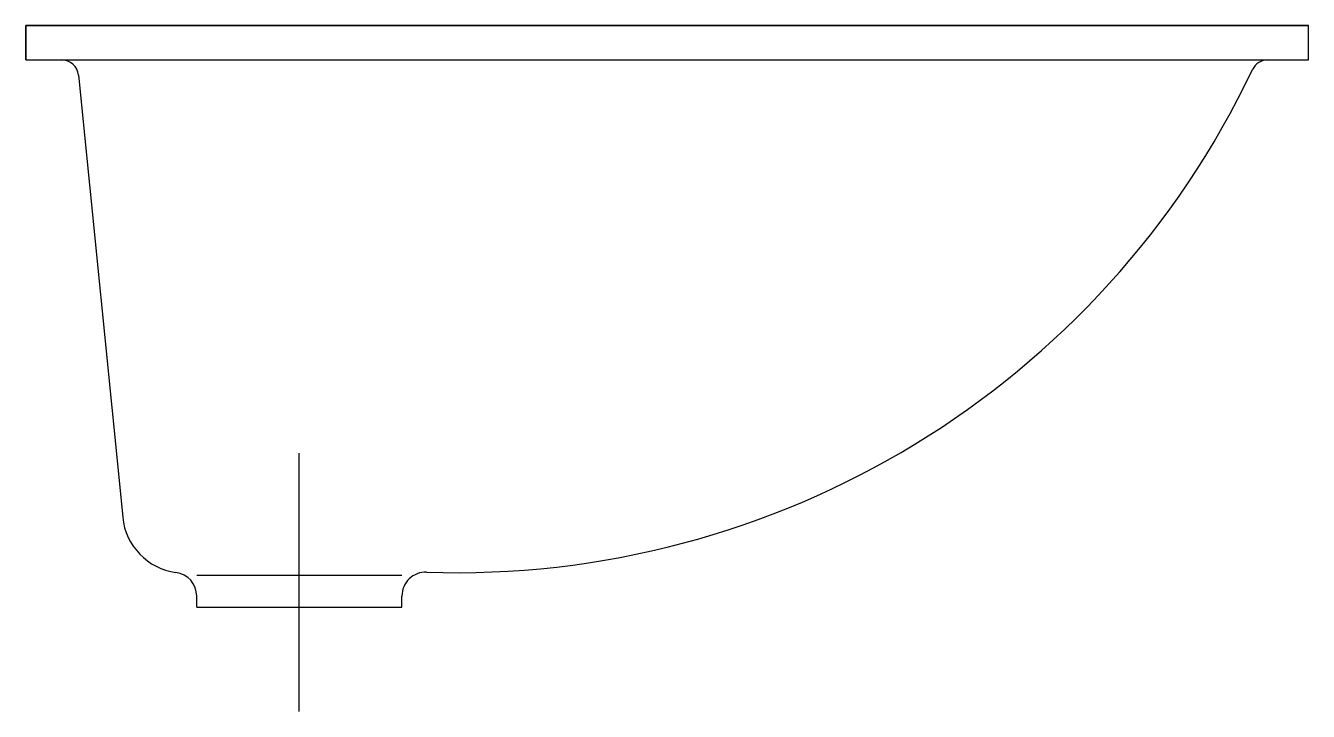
# Model space of a CAD drawing. Extents: x -3.505 to -3.13, y 521.01 to 521.211.
import ezdxf

# ---------------------------------------------------------------- set-up
doc = ezdxf.new("R2010")
doc.units = 0
doc.header["$LTSCALE"] = 0.2
doc.header["$MEASUREMENT"] = 0
doc.linetypes.add('AXES', pattern=[0.54, 0.3, -0.08, 0.08, -0.08])
doc.linetypes.add('CONTINU', pattern=[0])
doc.layers.get('0').update_dxf_attribs({"linetype": 'CONTINUOUS'})
doc.layers.add('DECA_EIXOS', color=5, linetype='AXES')

msp = doc.modelspace()

# ---------------------------------------------------------------- linework, layer by layer
at = {"linetype": 'CONTINU'}
for points in [[(-3.50514, 521.20076), (-3.50514, 521.21076)], [(-3.50514, 521.21076), (-3.13014, 521.21076)], [(-3.13014, 521.20076), (-3.13014, 521.21076)], [(-3.50514, 521.20076), (-3.13014, 521.20076)], [(-3.48969, 521.19626), (-3.47677, 521.06702)], [(-3.45514, 521.05011), (-3.39514, 521.05011)], [(-3.45514, 521.04076), (-3.45514, 521.04398)], [(-3.39514, 521.04076), (-3.39514, 521.04398)], [(-3.45514, 521.04076), (-3.39514, 521.04076)]]:
    msp.add_lwpolyline(points, dxfattribs=at)
at = {"linetype": 'CONTINUOUS'}
msp.add_lwpolyline([(-3.50514, 521.20076), (-3.13014, 521.20076), (-3.13014, 521.21076), (-3.50514, 521.21076)], close=True, dxfattribs=at)
at = {"linetype": 'CONTINU'}
for points in [[(-3.48969, 521.19626, 0.385321), (-3.49467, 521.20076)], [(-3.38791, 521.05098, 0.298906), (-3.14648, 521.19791)], [(-3.14196, 521.20076, 0.28962), (-3.14648, 521.19791)], [(-3.47677, 521.06702, 0.349012), (-3.4612, 521.05092)], [(-3.45514, 521.04398, 0.376074), (-3.4612, 521.05092)], [(-3.38791, 521.05098, 0.42427), (-3.39514, 521.04398)]]:
    msp.add_lwpolyline(points, format="xyb", dxfattribs=at)
at = {"layer": 'DECA_EIXOS'}
msp.add_lwpolyline([(-3.42514, 521.01028), (-3.42514, 521.08576)], dxfattribs=at)

doc.saveas('drawing.dxf')
